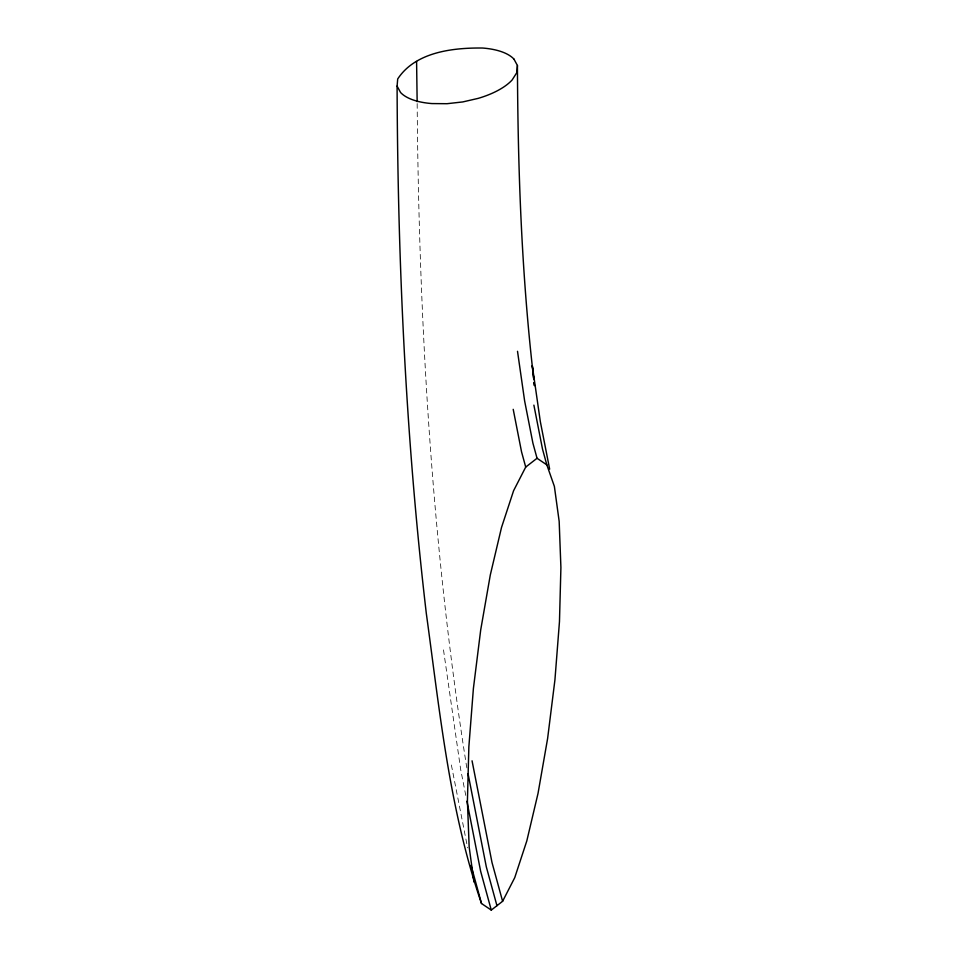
<?xml version="1.0" encoding="UTF-8"?>
<svg xmlns="http://www.w3.org/2000/svg" width="958" height="958" viewBox="0 0 958 958"><rect width="100%" height="100%" fill="white"/><g stroke="black" fill="none" stroke-linecap="round" stroke-linejoin="round"><path stroke-width="0.72" stroke-dasharray="4.79 3.59" d="M466.905 767.897L466.342 764.987C431.842 546.168 418.957 324.463 417.161 103.117M465.768 795.415L460.618 769.166L443.398 649.153M451.374 764.987L467.624 847.866"/><path stroke-width="1.44" d="M533.881 405.138L542.503 449.074L546.826 464.858L554.371 486.377L559.173 521.391L560.909 567.495L559.472 621.55L554.933 679.869L547.617 738.486L538.025 793.404L526.816 840.885L514.733 877.672L502.615 901.286L491.274 910.1L481.503 903.514C449.362 810.181 439.71 710.788 426.322 613.503C405.761 438.489 397.726 262.241 397.091 86.076L397.702 78.963C415.389 51.96 452.787 47.684 482.557 48.032A63.683 27.71 -10 0 1 513.955 59.109M513.955 59.109L517.428 65.515L516.817 72.628L512.135 79.957A58.809 25.591 -10 0 1 478.174 98.375L462.786 101.931L447.027 103.703L431.962 103.572A63.683 27.71 -10 0 1 400.564 92.495L397.091 86.076M517.512 351.311L524.637 400.959L532.911 443.171L537.043 458.271L525.714 467.085L513.596 490.7L501.513 527.487L490.304 574.968L480.712 629.885L473.396 688.503L468.857 746.821L467.42 800.876L469.157 846.98L473.959 881.995M537.043 458.271L546.826 464.858M525.714 467.085L521.547 451.853L513.213 409.329M502.615 901.286L492.005 862.523L472.054 760.796M496.951 905.693L486.317 866.87L468.055 773.717M491.274 910.1L480.629 871.217L466.917 801.235M471.049 865.314L481.503 903.514M549.653 469.145L540.324 421.58L532.289 365.633L533.666 378.434M534.121 382.697L534.432 385.535M533.81 379.548C521.583 275.341 517.883 170.368 517.428 65.515M534.121 382.517L534.42 385.475M416.586 61.456L417.149 101.632"/></g></svg>
